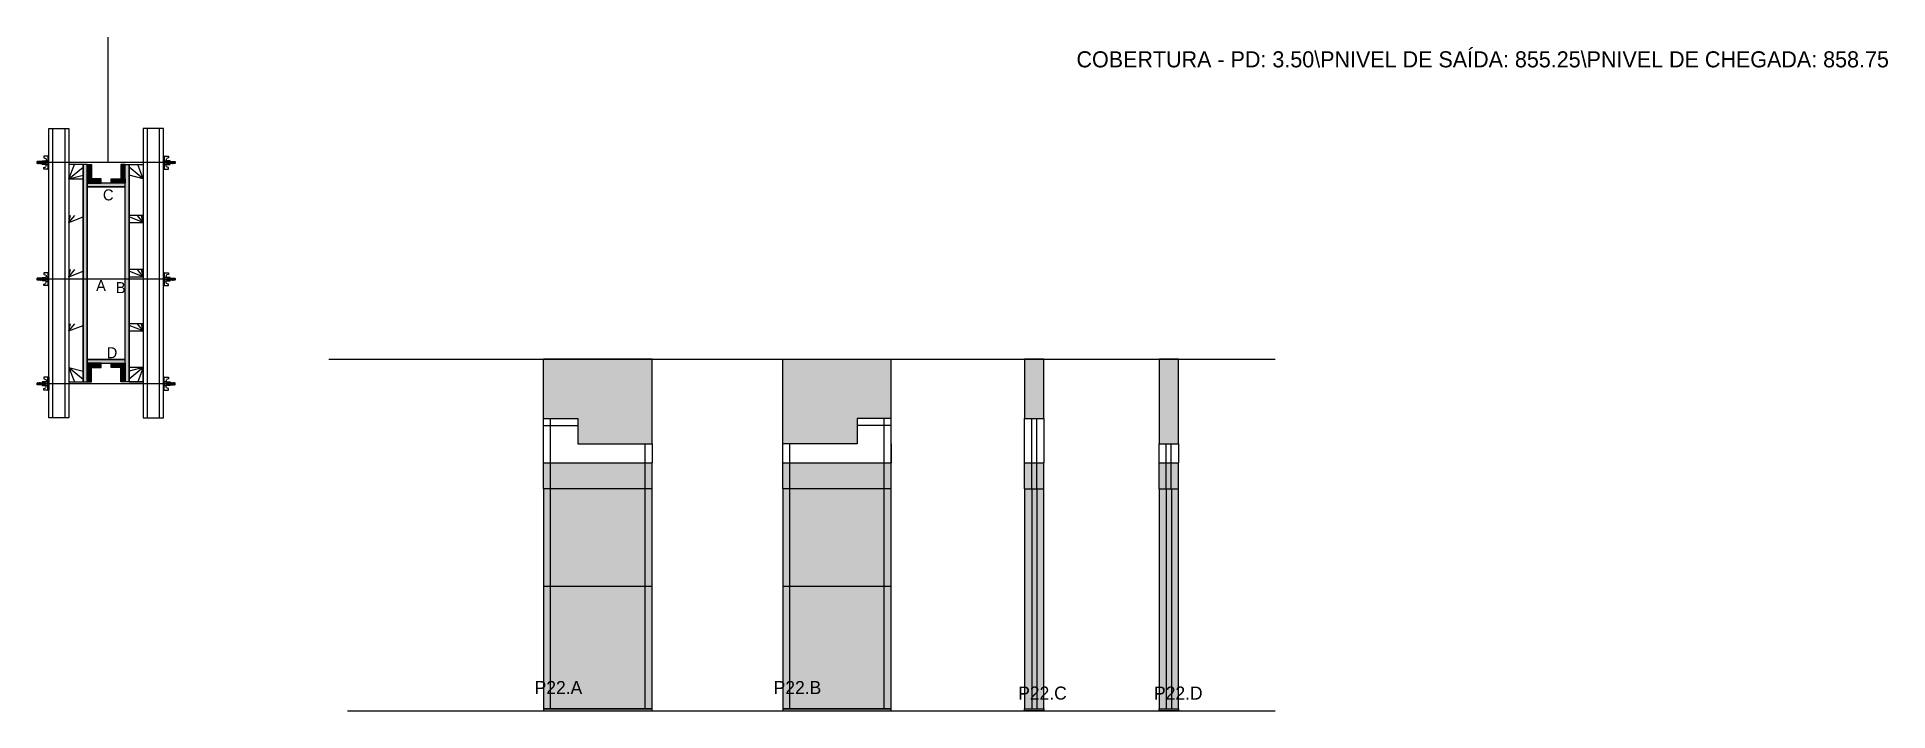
# Model space of a CAD drawing. Header units: metres. Extents: x 7729 to 9571, y 11245 to 11916.
import ezdxf

# ---------------------------------------------------------------- set-up
doc = ezdxf.new("R2010")
doc.units = ezdxf.units.M
for name, color, linetype in [('CHAPA', 7, 'Continuous'), ('COTA', 7, 'Continuous'), ('Hachura', 7, 'Continuous'), ('Madeira', 7, 'Continuous'), ('NOMENCLATURA', 7, 'Continuous'), ('Nível', 7, 'Continuous'), ('Painéis', 7, 'Continuous'), ('Perfil Metálico', 7, 'Continuous'), ('SARR_2.2x7', 7, 'Continuous'), ('SARRAFO', 7, 'Continuous'), ('Texto Seção', 7, 'Continuous'), ('TEXTO_GERAL', 7, 'Continuous')]:
    doc.layers.add(name, color=color, linetype=linetype)

msp = doc.modelspace()

# ---------------------------------------------------------------- hatches: boundary and pattern name
at = {"layer": 'COTA'}
h = msp.add_hatch(color=7, dxfattribs=at)
h.dxf.hatch_style = 1
h.paths.add_polyline_path([(8267.4, 11536.3), (8267.4, 11511.3), (8267.4, 11511.3), (8341.4, 11511.3), (8341.4, 11511.3), (8341.4, 11595.3), (8341.4, 11595.3), (8233.4, 11595.3), (8233.4, 11595.3), (8233.4, 11536.3), (8233.4, 11536.3), (8267.4, 11536.3)])
h = msp.add_hatch(color=7, dxfattribs=at)
h.dxf.hatch_style = 1
h.paths.add_polyline_path([(8545.4, 11536.3), (8545.4, 11511.3), (8545.4, 11511.3), (8471.4, 11511.3), (8471.4, 11511.3), (8471.4, 11595.3), (8471.4, 11595.3), (8579.4, 11595.3), (8579.4, 11595.3), (8579.4, 11536.3), (8579.4, 11536.3), (8545.4, 11536.3)])
h = msp.add_hatch(color=7, dxfattribs=at)
h.dxf.hatch_style = 1
h.paths.add_polyline_path([(8731.2, 11536.3), (8731.2, 11595.3), (8731.2, 11595.3), (8712.2, 11595.3), (8712.2, 11595.3), (8712.2, 11536.3), (8712.2, 11536.3), (8731.2, 11536.3)])
h = msp.add_hatch(color=7, dxfattribs=at)
h.dxf.hatch_style = 1
h.paths.add_polyline_path([(8865.2, 11511.3), (8865.2, 11595.3), (8865.2, 11595.3), (8846.2, 11595.3), (8846.2, 11595.3), (8846.2, 11511.3), (8846.2, 11511.3), (8865.2, 11511.3), (8865.2, 11511.3)])
at = {"layer": 'Hachura'}
h = msp.add_hatch(color=7, dxfattribs=at)
h.dxf.hatch_style = 1
h.paths.add_polyline_path([(7779, 11789), (7775, 11789), (7775, 11789), (7775, 11573), (7775, 11573), (7779, 11573), (7779, 11573), (7779, 11789)])
h = msp.add_hatch(color=7, dxfattribs=at)
h.dxf.hatch_style = 1
h.paths.add_polyline_path([(7779, 11789), (7775, 11789), (7775, 11789), (7775, 11573), (7775, 11573), (7779, 11573), (7779, 11573), (7779, 11789)])
h = msp.add_hatch(color=7, dxfattribs=at)
h.dxf.hatch_style = 1
h.paths.add_polyline_path([(7779, 11775), (7783.4, 11775), (7783.4, 11775), (7783.4, 11789), (7783.4, 11789), (7779, 11789), (7779, 11789), (7779, 11775)])
h = msp.add_hatch(color=7, dxfattribs=at)
h.dxf.hatch_style = 1
h.paths.add_polyline_path([(7779, 11770.6), (7779, 11775), (7779, 11775), (7793, 11775), (7793, 11775), (7793, 11770.6), (7793, 11770.6), (7779, 11770.6)])
h = msp.add_hatch(color=7, dxfattribs=at)
h.dxf.hatch_style = 1
h.paths.add_polyline_path([(7817, 11770.6), (7817, 11775), (7817, 11775), (7803, 11775), (7803, 11775), (7803, 11770.6), (7803, 11770.6), (7817, 11770.6)])
h = msp.add_hatch(color=7, dxfattribs=at)
h.dxf.hatch_style = 1
h.paths.add_polyline_path([(7817, 11775), (7812.6, 11775), (7812.6, 11775), (7812.6, 11789), (7812.6, 11789), (7817, 11789), (7817, 11789), (7817, 11775)])
h = msp.add_hatch(color=7, dxfattribs=at)
h.dxf.hatch_style = 1
h.paths.add_polyline_path([(7817, 11789), (7821, 11789), (7821, 11789), (7821, 11573), (7821, 11573), (7817, 11573), (7817, 11573), (7817, 11789)])
h = msp.add_hatch(color=7, dxfattribs=at)
h.dxf.hatch_style = 1
h.paths.add_polyline_path([(7817, 11789), (7821, 11789), (7821, 11789), (7821, 11573), (7821, 11573), (7817, 11573), (7817, 11573), (7817, 11789)])
h = msp.add_hatch(color=7, dxfattribs=at)
h.dxf.hatch_style = 1
h.paths.add_polyline_path([(7817, 11767), (7817, 11770.6), (7817, 11770.6), (7779, 11770.6), (7779, 11770.6), (7779, 11767), (7779, 11767), (7817, 11767)])
h = msp.add_hatch(color=7, dxfattribs=at)
h.dxf.hatch_style = 1
h.paths.add_polyline_path([(7817, 11767), (7817, 11770.6), (7817, 11770.6), (7779, 11770.6), (7779, 11770.6), (7779, 11767), (7779, 11767), (7817, 11767)])
h = msp.add_hatch(color=7, dxfattribs=at)
h.dxf.hatch_style = 1
h.paths.add_polyline_path([(7817, 11591.4), (7817, 11595), (7817, 11595), (7779, 11595), (7779, 11595), (7779, 11591.4), (7779, 11591.4), (7817, 11591.4)])
h = msp.add_hatch(color=7, dxfattribs=at)
h.dxf.hatch_style = 1
h.paths.add_polyline_path([(7817, 11591.4), (7817, 11595), (7817, 11595), (7779, 11595), (7779, 11595), (7779, 11591.4), (7779, 11591.4), (7817, 11591.4)])
h = msp.add_hatch(color=7, dxfattribs=at)
h.dxf.hatch_style = 1
h.paths.add_polyline_path([(7779, 11587), (7779, 11591.4), (7779, 11591.4), (7793, 11591.4), (7793, 11591.4), (7793, 11587), (7793, 11587), (7779, 11587)])
h = msp.add_hatch(color=7, dxfattribs=at)
h.dxf.hatch_style = 1
h.paths.add_polyline_path([(7817, 11587), (7817, 11591.4), (7817, 11591.4), (7803, 11591.4), (7803, 11591.4), (7803, 11587), (7803, 11587), (7817, 11587)])
h = msp.add_hatch(color=7, dxfattribs=at)
h.dxf.hatch_style = 1
h.paths.add_polyline_path([(7779, 11587), (7783.4, 11587), (7783.4, 11587), (7783.4, 11573), (7783.4, 11573), (7779, 11573), (7779, 11573), (7779, 11587)])
h = msp.add_hatch(color=7, dxfattribs=at)
h.dxf.hatch_style = 1
h.paths.add_polyline_path([(7817, 11587), (7812.6, 11587), (7812.6, 11587), (7812.6, 11573), (7812.6, 11573), (7817, 11573), (7817, 11573), (7817, 11587)])
h = msp.add_hatch(color=7, dxfattribs=at)
h.dxf.hatch_style = 1
h.paths.add_polyline_path([(8341.4, 11492.3), (8233.4, 11492.3), (8233.4, 11492.3), (8233.4, 11245.3), (8233.4, 11245.3), (8341.4, 11245.3), (8341.4, 11245.3), (8341.4, 11492.3)])
h = msp.add_hatch(color=7, dxfattribs=at)
h.dxf.hatch_style = 1
h.paths.add_polyline_path([(8579.4, 11492.3), (8471.4, 11492.3), (8471.4, 11492.3), (8471.4, 11245.3), (8471.4, 11245.3), (8579.4, 11245.3), (8579.4, 11245.3), (8579.4, 11492.3)])
h = msp.add_hatch(color=7, dxfattribs=at)
h.dxf.hatch_style = 1
h.paths.add_polyline_path([(8731.2, 11492.3), (8712.2, 11492.3), (8712.2, 11492.3), (8712.2, 11245.3), (8712.2, 11245.3), (8731.2, 11245.3), (8731.2, 11245.3), (8731.2, 11492.3)])
h = msp.add_hatch(color=7, dxfattribs=at)
h.dxf.hatch_style = 1
h.paths.add_polyline_path([(8865.2, 11492.3), (8846.2, 11492.3), (8846.2, 11492.3), (8846.2, 11245.3), (8846.2, 11245.3), (8865.2, 11245.3), (8865.2, 11245.3), (8865.2, 11492.3)])

# ---------------------------------------------------------------- linework, layer by layer
at = {"layer": 'CHAPA', "color": 7, "lineweight": 25}
for points in [[(7779, 11789), (7775, 11789), (7775, 11573), (7779, 11573)], [(7779, 11789), (7775, 11789), (7775, 11573), (7779, 11573)], [(7817, 11789), (7821, 11789), (7821, 11573), (7817, 11573)], [(7817, 11789), (7821, 11789), (7821, 11573), (7817, 11573)], [(7817, 11767), (7817, 11770.6), (7779, 11770.6), (7779, 11767)], [(7817, 11767), (7817, 11770.6), (7779, 11770.6), (7779, 11767)], [(7817, 11591.4), (7817, 11595), (7779, 11595), (7779, 11591.4)], [(7817, 11591.4), (7817, 11595), (7779, 11595), (7779, 11591.4)]]:
    msp.add_lwpolyline(points, close=True, dxfattribs=at)
at = {"layer": 'COTA', "color": 7, "lineweight": 25}
for p, q in [((8233.4, 11536.3), (8233.4, 11595.3)), ((8341.4, 11595.3), (8233.4, 11595.3)), ((8341.4, 11511.3), (8341.4, 11595.3)), ((8471.4, 11511.3), (8471.4, 11595.3)), ((8471.4, 11595.3), (8579.4, 11595.3)), ((8579.4, 11536.3), (8579.4, 11595.3))]:
    msp.add_line(p, q, dxfattribs=at)
for points in [[(8731.2, 11536.3), (8731.2, 11595.3), (8712.2, 11595.3), (8712.2, 11536.3)], [(8865.2, 11511.3), (8865.2, 11595.3), (8846.2, 11595.3), (8846.2, 11511.3)]]:
    msp.add_lwpolyline(points, dxfattribs=at)
at = {"layer": 'Defpoints', "color": 7, "lineweight": 25}
msp.add_line((7799.9, 11791), (7799.9, 11916), dxfattribs=at)
at = {"layer": 'Hachura', "color": 7, "lineweight": 25}
for p, q in [((7729.5, 11792), (7729.2, 11791.7)), ((7729.2, 11791.7), (7729.2, 11790.4)), ((7729.9, 11792), (7729.5, 11792)), ((7729.5, 11792), (7729.5, 11792)), ((7729.5, 11790.1), (7729.5, 11792)), ((7730.2, 11790.1), (7729.5, 11791.4)), ((7730.1, 11790), (7729.5, 11791.1)), ((7729.5, 11790.6), (7729.9, 11789.9)), ((7729.9, 11792.1), (7731, 11789.9)), ((7729.9, 11792), (7730.8, 11790.1)), ((7729.9, 11792), (7730.8, 11790.1)), ((7731.3, 11790), (7730.2, 11792.1)), ((7731, 11792), (7730.4, 11792)), ((7731.3, 11790.1), (7730.4, 11792)), ((7731, 11792), (7732, 11790.1)), ((7731.1, 11792.1), (7732.2, 11789.9)), ((7732.4, 11790), (7731.4, 11792.1)), ((7732.2, 11792), (7731.5, 11792)), ((7732.5, 11790.1), (7731.5, 11792)), ((7731.7, 11792), (7731.5, 11792)), ((7732.2, 11792), (7733.1, 11790.1)), ((7732.3, 11792.1), (7733.4, 11789.9)), ((7733.6, 11790), (7732.5, 11792.1)), ((7733.3, 11792), (7732.7, 11792)), ((7733.7, 11790.1), (7732.7, 11792)), ((7733.3, 11792), (7734.3, 11790.1)), ((7734.3, 11790.9), (7733.7, 11792.1)), ((7734.3, 11791.1), (7733.9, 11792)), ((7734.3, 11792), (7733.9, 11792)), ((7865.8, 11791), (7734, 11791)), ((7734.3, 11789.3), (7734.3, 11792.7)), ((7734.3, 11792.7), (7737.5, 11792.7)), ((7734.3, 11791.6), (7737.5, 11791.6)), ((7734.4, 11789.3), (7734.4, 11792.7)), ((7741, 11797.4), (7735.9, 11797.4)), ((7735.9, 11797.4), (7735.9, 11795.8)), ((7735.9, 11795.8), (7738.1, 11795.2)), ((7737.5, 11792.9), (7737.5, 11789.1)), ((7740.1, 11792.9), (7737.5, 11792.9)), ((7740.1, 11791.3), (7738.1, 11791.3)), ((7738.1, 11790.8), (7740.1, 11790.8)), ((7738.3, 11794.9), (7738.3, 11792.9)), ((7740.1, 11797.4), (7740.1, 11784.6)), ((7740.1, 11797.4), (7740.1, 11792.3)), ((7740.1, 11797.3), (7741, 11797.3)), ((7740.1, 11797.1), (7741, 11797.1)), ((7740.1, 11796.8), (7741, 11796.8)), ((7740.1, 11796.3), (7741, 11796.3)), ((7740.1, 11795.5), (7741, 11795.5)), ((7740.1, 11794), (7741, 11794)), ((7740.1, 11791), (7740.1, 11792.9)), ((7740.1, 11792.3), (7740.1, 11791.6)), ((7740.1, 11791), (7741, 11791)), ((7740.4, 11792), (7740.2, 11792)), ((7740.9, 11792), (7740.4, 11792)), ((7741, 11784.6), (7741, 11797.4)), ((7741, 11785.5), (7741, 11793.3)), ((7855, 11784.6), (7855, 11797.4)), ((7855, 11797.4), (7860.1, 11797.4)), ((7855.9, 11797.3), (7855, 11797.3)), ((7855.9, 11797.1), (7855, 11797.1)), ((7855.9, 11796.8), (7855, 11796.8)), ((7855.9, 11796.3), (7855, 11796.3)), ((7855.9, 11795.5), (7855, 11795.5)), ((7855.9, 11794), (7855, 11794)), ((7855, 11785.5), (7855, 11793.3)), ((7855.9, 11791), (7855, 11791)), ((7855.2, 11792), (7855.6, 11792)), ((7855.6, 11792), (7855.8, 11792)), ((7855.9, 11797.4), (7855.9, 11784.6)), ((7855.9, 11797.4), (7855.9, 11792.3)), ((7855.9, 11791), (7855.9, 11792.9)), ((7855.9, 11792.9), (7858.5, 11792.9)), ((7855.9, 11792.3), (7855.9, 11791.6)), ((7855.9, 11791.3), (7857.9, 11791.3)), ((7857.9, 11790.8), (7855.9, 11790.8)), ((7857.7, 11794.9), (7857.7, 11792.9)), ((7860.2, 11795.8), (7858, 11795.2)), ((7858.5, 11792.9), (7858.5, 11789.1)), ((7861.7, 11792.7), (7858.5, 11792.7)), ((7861.7, 11791.6), (7858.5, 11791.6)), ((7860.2, 11797.4), (7860.2, 11795.8)), ((7861.7, 11789.3), (7861.7, 11792.7)), ((7861.7, 11789.3), (7861.7, 11792.7)), ((7861.7, 11790.9), (7862.4, 11792.1)), ((7862.7, 11792), (7861.7, 11790.1)), ((7861.7, 11791.1), (7862.2, 11792)), ((7861.7, 11792), (7862.2, 11792)), ((7862.4, 11790), (7863.5, 11792.1)), ((7862.4, 11790.1), (7863.3, 11792)), ((7863.8, 11792.1), (7862.7, 11789.9)), ((7862.7, 11792), (7863.3, 11792)), ((7863.8, 11792), (7862.9, 11790.1)), ((7863.5, 11790.1), (7864.5, 11792)), ((7863.6, 11790), (7864.7, 11792.1)), ((7864.9, 11792.1), (7863.8, 11789.9)), ((7863.8, 11792), (7864.5, 11792)), ((7865, 11792), (7864, 11790.1)), ((7864.3, 11792), (7864.5, 11792)), ((7864.7, 11790.1), (7865.7, 11792)), ((7864.8, 11790), (7865.8, 11792.1)), ((7866.1, 11792.1), (7865, 11789.9)), ((7865, 11792), (7865.7, 11792)), ((7866.2, 11792), (7865.2, 11790.1)), ((7866.2, 11792), (7865.2, 11790.1)), ((7865.8, 11790.1), (7866.5, 11791.4)), ((7865.9, 11790), (7866.5, 11791.1)), ((7866.2, 11792), (7866.5, 11792)), ((7866.5, 11790.6), (7866.2, 11789.9)), ((7866.5, 11792), (7866.5, 11792)), ((7866.5, 11792), (7866.8, 11791.7)), ((7866.5, 11790.1), (7866.5, 11792)), ((7866.8, 11791.7), (7866.8, 11790.4)), ((7729.5, 11790.1), (7729.2, 11790.4)), ((7729.5, 11790.4), (7729.7, 11790.1)), ((7729.7, 11790.1), (7729.5, 11790.1)), ((7730.2, 11790.1), (7730.8, 11790.1)), ((7732, 11790.1), (7731.3, 11790.1)), ((7732.7, 11790.1), (7732.5, 11790.1)), ((7732.7, 11790.1), (7733.1, 11790.1)), ((7733.7, 11790.1), (7734.3, 11790.1)), ((7734.3, 11790.1), (7737.5, 11790.1)), ((7737.5, 11789.3), (7734.3, 11789.3)), ((7735.9, 11786.2), (7738.1, 11786.8)), ((7735.9, 11784.6), (7735.9, 11786.2)), ((7740.1, 11784.6), (7735.9, 11784.6)), ((7737.5, 11789.1), (7737.5, 11789.3)), ((7737.5, 11789.1), (7737.5, 11789.3)), ((7737.5, 11789.1), (7740.1, 11789.1)), ((7738.3, 11787.1), (7738.3, 11789.1)), ((7740.1, 11788), (7741, 11788)), ((7740.1, 11786.5), (7741, 11786.5)), ((7740.1, 11785.7), (7741, 11785.7)), ((7740.1, 11785.2), (7741, 11785.2)), ((7740.1, 11784.9), (7741, 11784.9)), ((7740.1, 11784.7), (7741, 11784.7)), ((7740.1, 11784.6), (7741, 11784.6)), ((7740.2, 11790), (7740.7, 11790)), ((7855.9, 11788), (7855, 11788)), ((7855.9, 11786.5), (7855, 11786.5)), ((7855.9, 11785.7), (7855, 11785.7)), ((7855.9, 11785.2), (7855, 11785.2)), ((7855.9, 11784.9), (7855, 11784.9)), ((7855.9, 11784.7), (7855, 11784.7)), ((7855.9, 11784.6), (7855, 11784.6)), ((7855.8, 11790), (7855.4, 11790)), ((7858.5, 11789.1), (7855.9, 11789.1)), ((7855.9, 11784.6), (7860.2, 11784.6)), ((7857.7, 11787.1), (7857.7, 11789.1)), ((7860.2, 11786.2), (7858, 11786.8)), ((7861.7, 11790.1), (7858.5, 11790.1)), ((7858.5, 11789.3), (7861.7, 11789.3)), ((7858.5, 11789.1), (7858.5, 11789.3)), ((7858.5, 11789.1), (7858.5, 11789.3)), ((7860.2, 11784.6), (7860.2, 11786.2)), ((7862.4, 11790.1), (7861.7, 11790.1)), ((7863.3, 11790.1), (7862.9, 11790.1)), ((7863.3, 11790.1), (7863.5, 11790.1)), ((7864, 11790.1), (7864.7, 11790.1)), ((7865.8, 11790.1), (7865.2, 11790.1)), ((7866.5, 11790.4), (7866.4, 11790.1)), ((7866.4, 11790.1), (7866.5, 11790.1)), ((7866.5, 11790.1), (7866.8, 11790.4)), ((7741, 11681.4), (7735.9, 11681.4)), ((7735.9, 11681.4), (7735.9, 11679.8)), ((7740.1, 11681.4), (7740.1, 11668.6)), ((7740.1, 11681.4), (7740.1, 11676.3)), ((7740.1, 11681.3), (7741, 11681.3)), ((7740.1, 11681.1), (7741, 11681.1)), ((7740.1, 11680.8), (7741, 11680.8)), ((7740.1, 11680.3), (7741, 11680.3)), ((7741, 11668.6), (7741, 11681.4)), ((7855, 11668.6), (7855, 11681.4)), ((7855, 11681.4), (7860.1, 11681.4)), ((7855.9, 11681.3), (7855, 11681.3)), ((7855.9, 11681.1), (7855, 11681.1)), ((7855.9, 11680.8), (7855, 11680.8)), ((7855.9, 11680.3), (7855, 11680.3)), ((7855.9, 11681.4), (7855.9, 11668.6)), ((7855.9, 11681.4), (7855.9, 11676.3)), ((7860.2, 11681.4), (7860.2, 11679.8)), ((7729.5, 11676), (7729.2, 11675.7)), ((7729.2, 11675.7), (7729.2, 11674.4)), ((7729.5, 11674.1), (7729.2, 11674.4)), ((7729.9, 11676), (7729.5, 11676)), ((7729.5, 11676), (7729.5, 11676)), ((7729.5, 11674.1), (7729.5, 11676)), ((7730.2, 11674.1), (7729.5, 11675.4)), ((7730.1, 11674), (7729.5, 11675.1)), ((7729.5, 11674.6), (7729.9, 11673.9)), ((7729.5, 11674.4), (7729.7, 11674.1)), ((7729.7, 11674.1), (7729.5, 11674.1)), ((7729.9, 11676.1), (7731, 11673.9)), ((7729.9, 11676), (7730.8, 11674.1)), ((7729.9, 11676), (7730.8, 11674.1)), ((7731.3, 11674), (7730.2, 11676.1)), ((7730.2, 11674.1), (7730.8, 11674.1)), ((7731, 11676), (7730.4, 11676)), ((7731.3, 11674.1), (7730.4, 11676)), ((7731, 11676), (7732, 11674.1)), ((7731.1, 11676.1), (7732.2, 11673.9)), ((7732, 11674.1), (7731.3, 11674.1)), ((7732.4, 11674), (7731.4, 11676.1)), ((7732.2, 11676), (7731.5, 11676)), ((7732.5, 11674.1), (7731.5, 11676)), ((7731.7, 11676), (7731.5, 11676)), ((7732.2, 11676), (7733.1, 11674.1)), ((7732.3, 11676.1), (7733.4, 11673.9)), ((7733.6, 11674), (7732.5, 11676.1)), ((7732.7, 11674.1), (7732.5, 11674.1)), ((7733.3, 11676), (7732.7, 11676)), ((7733.7, 11674.1), (7732.7, 11676)), ((7732.7, 11674.1), (7733.1, 11674.1)), ((7733.3, 11676), (7734.3, 11674.1)), ((7734.3, 11674.9), (7733.7, 11676.1)), ((7733.7, 11674.1), (7734.3, 11674.1)), ((7734.3, 11675.1), (7733.9, 11676)), ((7734.3, 11676), (7733.9, 11676)), ((7865.8, 11675), (7734, 11675)), ((7734.3, 11673.3), (7734.3, 11676.7)), ((7734.3, 11676.7), (7737.5, 11676.7)), ((7734.3, 11675.6), (7737.5, 11675.6)), ((7734.3, 11674.1), (7737.5, 11674.1)), ((7737.5, 11673.3), (7734.3, 11673.3)), ((7734.4, 11673.3), (7734.4, 11676.7)), ((7735.9, 11679.8), (7738.1, 11679.2)), ((7735.9, 11670.2), (7738.1, 11670.8)), ((7735.9, 11668.6), (7735.9, 11670.2)), ((7740.1, 11668.6), (7735.9, 11668.6)), ((7737.5, 11676.9), (7737.5, 11673.1)), ((7740.1, 11676.9), (7737.5, 11676.9)), ((7737.5, 11673.1), (7737.5, 11673.3)), ((7737.5, 11673.1), (7737.5, 11673.3)), ((7737.5, 11673.1), (7740.1, 11673.1)), ((7740.1, 11675.3), (7738.1, 11675.3)), ((7738.1, 11674.8), (7740.1, 11674.8)), ((7738.3, 11678.9), (7738.3, 11676.9)), ((7738.3, 11671.1), (7738.3, 11673.1)), ((7740.1, 11679.5), (7741, 11679.5)), ((7740.1, 11678), (7741, 11678)), ((7740.1, 11675), (7740.1, 11676.9)), ((7740.1, 11676.3), (7740.1, 11675.6)), ((7740.1, 11675), (7741, 11675)), ((7740.1, 11672), (7741, 11672)), ((7740.1, 11670.5), (7741, 11670.5)), ((7740.1, 11669.7), (7741, 11669.7)), ((7740.1, 11669.2), (7741, 11669.2)), ((7740.1, 11668.9), (7741, 11668.9)), ((7740.1, 11668.7), (7741, 11668.7)), ((7740.1, 11668.6), (7741, 11668.6)), ((7740.4, 11676), (7740.2, 11676)), ((7740.2, 11674), (7740.7, 11674)), ((7740.9, 11676), (7740.4, 11676)), ((7741, 11669.5), (7741, 11677.3)), ((7855.9, 11679.5), (7855, 11679.5)), ((7855.9, 11678), (7855, 11678)), ((7855, 11669.5), (7855, 11677.3)), ((7855.9, 11675), (7855, 11675)), ((7855.9, 11672), (7855, 11672)), ((7855.9, 11670.5), (7855, 11670.5)), ((7855.9, 11669.7), (7855, 11669.7)), ((7855.9, 11669.2), (7855, 11669.2)), ((7855.9, 11668.9), (7855, 11668.9)), ((7855.9, 11668.7), (7855, 11668.7)), ((7855.9, 11668.6), (7855, 11668.6)), ((7855.2, 11676), (7855.6, 11676)), ((7855.8, 11674), (7855.4, 11674)), ((7855.6, 11676), (7855.8, 11676)), ((7855.9, 11675), (7855.9, 11676.9)), ((7855.9, 11676.9), (7858.5, 11676.9)), ((7855.9, 11676.3), (7855.9, 11675.6)), ((7855.9, 11675.3), (7857.9, 11675.3)), ((7857.9, 11674.8), (7855.9, 11674.8)), ((7858.5, 11673.1), (7855.9, 11673.1)), ((7855.9, 11668.6), (7860.2, 11668.6)), ((7857.7, 11678.9), (7857.7, 11676.9)), ((7857.7, 11671.1), (7857.7, 11673.1)), ((7860.2, 11679.8), (7858, 11679.2)), ((7860.2, 11670.2), (7858, 11670.8)), ((7858.5, 11676.9), (7858.5, 11673.1)), ((7861.7, 11676.7), (7858.5, 11676.7)), ((7861.7, 11675.6), (7858.5, 11675.6)), ((7861.7, 11674.1), (7858.5, 11674.1)), ((7858.5, 11673.3), (7861.7, 11673.3)), ((7858.5, 11673.1), (7858.5, 11673.3)), ((7858.5, 11673.1), (7858.5, 11673.3)), ((7860.2, 11668.6), (7860.2, 11670.2)), ((7861.7, 11673.3), (7861.7, 11676.7)), ((7861.7, 11673.3), (7861.7, 11676.7)), ((7861.7, 11674.9), (7862.4, 11676.1)), ((7862.7, 11676), (7861.7, 11674.1)), ((7861.7, 11675.1), (7862.2, 11676)), ((7861.7, 11676), (7862.2, 11676)), ((7862.4, 11674.1), (7861.7, 11674.1)), ((7862.4, 11674), (7863.5, 11676.1)), ((7862.4, 11674.1), (7863.3, 11676)), ((7863.8, 11676.1), (7862.7, 11673.9)), ((7862.7, 11676), (7863.3, 11676)), ((7863.8, 11676), (7862.9, 11674.1)), ((7863.3, 11674.1), (7862.9, 11674.1)), ((7863.3, 11674.1), (7863.5, 11674.1)), ((7863.5, 11674.1), (7864.5, 11676)), ((7863.6, 11674), (7864.7, 11676.1)), ((7864.9, 11676.1), (7863.8, 11673.9)), ((7863.8, 11676), (7864.5, 11676)), ((7865, 11676), (7864, 11674.1)), ((7864, 11674.1), (7864.7, 11674.1)), ((7864.3, 11676), (7864.5, 11676)), ((7864.7, 11674.1), (7865.7, 11676)), ((7864.8, 11674), (7865.8, 11676.1)), ((7866.1, 11676.1), (7865, 11673.9)), ((7865, 11676), (7865.7, 11676)), ((7866.2, 11676), (7865.2, 11674.1)), ((7866.2, 11676), (7865.2, 11674.1)), ((7865.8, 11674.1), (7865.2, 11674.1)), ((7865.8, 11674.1), (7866.5, 11675.4)), ((7865.9, 11674), (7866.5, 11675.1)), ((7866.2, 11676), (7866.5, 11676)), ((7866.5, 11674.6), (7866.2, 11673.9)), ((7866.5, 11674.4), (7866.4, 11674.1)), ((7866.4, 11674.1), (7866.5, 11674.1)), ((7866.5, 11676), (7866.5, 11676)), ((7866.5, 11676), (7866.8, 11675.7)), ((7866.5, 11674.1), (7866.5, 11676)), ((7866.5, 11674.1), (7866.8, 11674.4)), ((7866.8, 11675.7), (7866.8, 11674.4)), ((7729.5, 11571.9), (7729.2, 11571.6)), ((7729.2, 11570.3), (7729.2, 11571.6)), ((7729.5, 11570), (7729.2, 11570.3)), ((7729.5, 11571.4), (7729.9, 11572.1)), ((7730.1, 11572), (7729.5, 11570.9)), ((7729.5, 11571.6), (7729.7, 11571.9)), ((7729.7, 11571.9), (7729.5, 11571.9)), ((7730.2, 11571.9), (7729.5, 11570.6)), ((7729.5, 11571.9), (7729.5, 11570)), ((7729.9, 11570), (7729.5, 11570)), ((7729.5, 11570), (7729.5, 11570)), ((7729.9, 11569.9), (7731, 11572.1)), ((7729.9, 11570), (7730.8, 11571.9)), ((7729.9, 11570), (7730.8, 11571.9)), ((7731.3, 11572), (7730.2, 11569.9)), ((7730.2, 11571.9), (7730.8, 11571.9)), ((7731.3, 11571.9), (7730.4, 11570)), ((7731, 11570), (7730.4, 11570)), ((7731, 11570), (7732, 11571.9)), ((7731.1, 11569.9), (7732.2, 11572.1)), ((7732, 11571.9), (7731.3, 11571.9)), ((7732.4, 11572), (7731.4, 11569.9)), ((7732.5, 11571.9), (7731.5, 11570)), ((7732.2, 11570), (7731.5, 11570)), ((7731.7, 11570), (7731.5, 11570)), ((7732.2, 11570), (7733.1, 11571.9)), ((7732.3, 11569.9), (7733.4, 11572.1)), ((7733.6, 11572), (7732.5, 11569.9)), ((7732.7, 11571.9), (7732.5, 11571.9)), ((7732.7, 11571.9), (7733.1, 11571.9)), ((7733.7, 11571.9), (7732.7, 11570)), ((7733.3, 11570), (7732.7, 11570)), ((7733.3, 11570), (7734.3, 11571.9)), ((7733.7, 11571.9), (7734.3, 11571.9)), ((7734.3, 11571.1), (7733.7, 11569.9)), ((7734.3, 11570.9), (7733.9, 11570)), ((7734.3, 11570), (7733.9, 11570)), ((7865.8, 11571), (7734, 11571)), ((7734.3, 11572.7), (7734.3, 11569.3)), ((7737.5, 11572.7), (7734.3, 11572.7)), ((7734.3, 11571.9), (7737.5, 11571.9)), ((7734.3, 11570.4), (7737.5, 11570.4)), ((7734.4, 11572.7), (7734.4, 11569.3)), ((7740.1, 11577.4), (7735.9, 11577.4)), ((7735.9, 11577.4), (7735.9, 11575.8)), ((7735.9, 11575.8), (7738.1, 11575.2)), ((7737.5, 11569.1), (7737.5, 11572.9)), ((7737.5, 11572.9), (7740.1, 11572.9)), ((7737.5, 11572.9), (7737.5, 11572.7)), ((7737.5, 11572.9), (7737.5, 11572.7)), ((7738.1, 11571.2), (7740.1, 11571.2)), ((7740.1, 11570.7), (7738.1, 11570.7)), ((7738.3, 11574.9), (7738.3, 11572.9)), ((7740.1, 11564.5), (7740.1, 11577.4)), ((7740.1, 11577.4), (7741, 11577.4)), ((7740.1, 11577.3), (7741, 11577.3)), ((7740.1, 11577.1), (7741, 11577.1)), ((7740.1, 11576.8), (7741, 11576.8)), ((7740.1, 11576.3), (7741, 11576.3)), ((7740.1, 11575.5), (7741, 11575.5)), ((7740.1, 11574), (7741, 11574)), ((7740.1, 11571), (7740.1, 11569.1)), ((7740.1, 11571), (7741, 11571)), ((7740.1, 11569.7), (7740.1, 11570.4)), ((7740.1, 11564.5), (7740.1, 11569.7)), ((7740.2, 11572), (7740.7, 11572)), ((7740.4, 11570), (7740.2, 11570)), ((7740.9, 11570), (7740.4, 11570)), ((7741, 11577.4), (7741, 11564.6)), ((7741, 11576.5), (7741, 11568.7)), ((7855, 11577.4), (7855, 11564.6)), ((7855.9, 11577.4), (7855, 11577.4)), ((7855.9, 11577.3), (7855, 11577.3)), ((7855.9, 11577.1), (7855, 11577.1)), ((7855.9, 11576.8), (7855, 11576.8)), ((7855, 11576.5), (7855, 11568.7)), ((7855.9, 11576.3), (7855, 11576.3)), ((7855.9, 11575.5), (7855, 11575.5)), ((7855.9, 11574), (7855, 11574)), ((7855.9, 11571), (7855, 11571)), ((7855.2, 11570), (7855.6, 11570)), ((7855.8, 11572), (7855.4, 11572)), ((7855.6, 11570), (7855.8, 11570)), ((7855.9, 11564.5), (7855.9, 11577.4)), ((7855.9, 11577.4), (7860.2, 11577.4)), ((7858.5, 11572.9), (7855.9, 11572.9)), ((7857.9, 11571.2), (7855.9, 11571.2)), ((7855.9, 11571), (7855.9, 11569.1)), ((7855.9, 11570.7), (7857.9, 11570.7)), ((7855.9, 11569.7), (7855.9, 11570.4)), ((7855.9, 11564.5), (7855.9, 11569.7)), ((7857.7, 11574.9), (7857.7, 11572.9)), ((7860.2, 11575.8), (7858, 11575.2)), ((7858.5, 11569.1), (7858.5, 11572.9)), ((7858.5, 11572.9), (7858.5, 11572.7)), ((7858.5, 11572.9), (7858.5, 11572.7)), ((7858.5, 11572.7), (7861.7, 11572.7)), ((7861.7, 11571.9), (7858.5, 11571.9)), ((7861.7, 11570.4), (7858.5, 11570.4)), ((7860.2, 11577.4), (7860.2, 11575.8)), ((7861.7, 11572.7), (7861.7, 11569.3)), ((7861.7, 11572.7), (7861.7, 11569.3)), ((7862.4, 11571.9), (7861.7, 11571.9)), ((7862.7, 11570), (7861.7, 11571.9)), ((7861.7, 11571.1), (7862.4, 11569.9)), ((7861.7, 11570.9), (7862.2, 11570)), ((7861.7, 11570), (7862.2, 11570)), ((7862.4, 11572), (7863.5, 11569.9)), ((7862.4, 11571.9), (7863.3, 11570)), ((7863.8, 11569.9), (7862.7, 11572.1)), ((7862.7, 11570), (7863.3, 11570)), ((7863.3, 11571.9), (7862.9, 11571.9)), ((7863.8, 11570), (7862.9, 11571.9)), ((7863.3, 11571.9), (7863.5, 11571.9)), ((7863.5, 11571.9), (7864.5, 11570)), ((7863.6, 11572), (7864.7, 11569.9)), ((7864.9, 11569.9), (7863.8, 11572.1)), ((7863.8, 11570), (7864.5, 11570)), ((7864, 11571.9), (7864.7, 11571.9)), ((7865, 11570), (7864, 11571.9)), ((7864.3, 11570), (7864.5, 11570)), ((7864.7, 11571.9), (7865.7, 11570)), ((7864.8, 11572), (7865.8, 11569.9)), ((7866.1, 11569.9), (7865, 11572.1)), ((7865, 11570), (7865.7, 11570)), ((7866.2, 11570), (7865.2, 11571.9)), ((7865.8, 11571.9), (7865.2, 11571.9)), ((7866.2, 11570), (7865.2, 11571.9)), ((7865.8, 11571.9), (7866.5, 11570.6)), ((7865.9, 11572), (7866.5, 11570.9)), ((7866.5, 11571.4), (7866.2, 11572.1)), ((7866.2, 11570), (7866.5, 11570)), ((7866.5, 11571.6), (7866.4, 11571.9)), ((7866.4, 11571.9), (7866.5, 11571.9)), ((7866.5, 11571.9), (7866.8, 11571.6)), ((7866.5, 11571.9), (7866.5, 11570)), ((7866.5, 11570), (7866.8, 11570.3)), ((7866.5, 11570), (7866.5, 11570)), ((7866.8, 11570.3), (7866.8, 11571.6)), ((7734.3, 11569.3), (7737.5, 11569.3)), ((7735.9, 11566.2), (7738.1, 11566.8)), ((7735.9, 11564.5), (7735.9, 11566.2)), ((7741, 11564.6), (7735.9, 11564.6)), ((7740.1, 11569.1), (7737.5, 11569.1)), ((7738.3, 11567.1), (7738.3, 11569.1)), ((7740.1, 11568), (7741, 11568)), ((7740.1, 11566.5), (7741, 11566.5)), ((7740.1, 11565.7), (7741, 11565.7)), ((7740.1, 11565.2), (7741, 11565.2)), ((7740.1, 11564.9), (7741, 11564.9)), ((7740.1, 11564.7), (7741, 11564.7)), ((7855.9, 11568), (7855, 11568)), ((7855.9, 11566.5), (7855, 11566.5)), ((7855.9, 11565.7), (7855, 11565.7)), ((7855.9, 11565.2), (7855, 11565.2)), ((7855.9, 11564.9), (7855, 11564.9)), ((7855.9, 11564.7), (7855, 11564.7)), ((7855, 11564.6), (7860.1, 11564.6)), ((7855.9, 11569.1), (7858.5, 11569.1)), ((7857.7, 11567.1), (7857.7, 11569.1)), ((7860.2, 11566.2), (7858, 11566.8)), ((7861.7, 11569.3), (7858.5, 11569.3)), ((7860.2, 11564.5), (7860.2, 11566.2))]:
    msp.add_line(p, q, dxfattribs=at)
at = {"layer": 'Madeira', "color": 7, "lineweight": 25}
for p, q in [((7761, 11775), (7766.4, 11789)), ((7761, 11775), (7775, 11786.5)), ((7761, 11775), (7775, 11778.5)), ((7835, 11775), (7821, 11786.5)), ((7835, 11775), (7821, 11778.5)), ((7835, 11775), (7829.6, 11789)), ((7761, 11731.5), (7766.8, 11738.5)), ((7761, 11731.5), (7762.7, 11738.5)), ((7761, 11731.5), (7775, 11736.9)), ((7835, 11731.5), (7821, 11736.9)), ((7835, 11731.5), (7829.3, 11738.5)), ((7835, 11731.5), (7833.3, 11738.5)), ((7761, 11677.5), (7766.8, 11684.5)), ((7761, 11677.5), (7762.7, 11684.5)), ((7761, 11677.5), (7775, 11682.9)), ((7835, 11677.5), (7821, 11682.9)), ((7835, 11677.5), (7829.3, 11684.5)), ((7835, 11677.5), (7833.3, 11684.5)), ((7761, 11623.5), (7766.8, 11630.5)), ((7761, 11623.5), (7762.7, 11630.5)), ((7761, 11623.5), (7775, 11628.9)), ((7835, 11623.5), (7821, 11628.9)), ((7835, 11623.5), (7829.3, 11630.5)), ((7835, 11623.5), (7833.3, 11630.5)), ((7761, 11587), (7775, 11575.5)), ((7761, 11587), (7775, 11583.5)), ((7761, 11587), (7766.4, 11573)), ((7835, 11587), (7821, 11575.5)), ((7835, 11587), (7821, 11583.5)), ((7835, 11587), (7829.6, 11573))]:
    msp.add_line(p, q, dxfattribs=at)
for points in [[(7761, 11775), (7775, 11775), (7775, 11789), (7761, 11789)], [(7761, 11573), (7775, 11573), (7775, 11789), (7761, 11789)], [(7835, 11573), (7821, 11573), (7821, 11789), (7835, 11789)], [(7835, 11731.5), (7835, 11738.5), (7821, 11738.5), (7821, 11731.5)], [(7835, 11677.5), (7835, 11684.5), (7821, 11684.5), (7821, 11677.5)], [(7835, 11623.5), (7835, 11630.5), (7821, 11630.5), (7821, 11623.5)], [(7835, 11587), (7821, 11587), (7821, 11573), (7835, 11573)]]:
    msp.add_lwpolyline(points, close=True, dxfattribs=at)
at = {"layer": 'Nível', "color": 7, "lineweight": 25}
for p, q in [((8019.7, 11595.3), (8961.7, 11595.3)), ((8038.3, 11245.3), (8961.7, 11245.3))]:
    msp.add_line(p, q, dxfattribs=at)
at = {"layer": 'Painéis', "color": 7, "lineweight": 25}
for p, q in [((8233.4, 11492.3), (8233.4, 11536.3)), ((8233.4, 11536.3), (8267.4, 11536.3)), ((8267.4, 11536.3), (8267.4, 11511.3)), ((8579.4, 11536.3), (8545.4, 11536.3)), ((8545.4, 11536.3), (8545.4, 11511.3)), ((8579.4, 11492.3), (8579.4, 11536.3)), ((8712.2, 11492.3), (8712.2, 11536.3)), ((8712.2, 11536.3), (8731.2, 11536.3)), ((8731.2, 11536.3), (8731.2, 11492.3)), ((8267.4, 11511.3), (8341.4, 11511.3)), ((8341.4, 11511.3), (8341.4, 11492.3)), ((8471.4, 11492.3), (8471.4, 11511.3)), ((8545.4, 11511.3), (8471.4, 11511.3)), ((8579.4, 11511.3), (8579.4, 11492.3)), ((8846.2, 11492.3), (8846.2, 11511.3)), ((8846.2, 11511.3), (8865.2, 11511.3)), ((8865.2, 11511.3), (8865.2, 11492.3)), ((8233.4, 11492.3), (8341.4, 11492.3)), ((8233.4, 11466.3), (8233.4, 11492.3)), ((8341.4, 11466.3), (8341.4, 11492.3)), ((8471.4, 11492.3), (8579.4, 11492.3)), ((8471.4, 11466.3), (8471.4, 11492.3)), ((8579.4, 11466.3), (8579.4, 11492.3)), ((8712.2, 11492.3), (8731.2, 11492.3)), ((8712.2, 11466.3), (8712.2, 11492.3)), ((8731.2, 11466.3), (8731.2, 11492.3)), ((8846.2, 11492.3), (8865.2, 11492.3)), ((8846.2, 11466.3), (8846.2, 11492.3)), ((8865.2, 11466.3), (8865.2, 11492.3)), ((8233.4, 11466.3), (8233.4, 11369.3)), ((8341.4, 11466.3), (8233.4, 11466.3)), ((8341.4, 11369.3), (8341.4, 11466.3)), ((8471.4, 11466.3), (8471.4, 11369.3)), ((8579.4, 11466.3), (8471.4, 11466.3)), ((8579.4, 11369.3), (8579.4, 11466.3)), ((8712.2, 11466.3), (8712.2, 11247.3)), ((8712.2, 11466.3), (8731.2, 11466.3)), ((8731.2, 11247.3), (8731.2, 11466.3)), ((8846.2, 11466.3), (8846.2, 11247.3)), ((8846.2, 11466.3), (8865.2, 11466.3)), ((8865.2, 11247.3), (8865.2, 11466.3)), ((8233.4, 11369.3), (8233.4, 11245.3)), ((8341.4, 11369.3), (8233.4, 11369.3)), ((8341.4, 11245.3), (8341.4, 11369.3)), ((8471.4, 11369.3), (8471.4, 11245.3)), ((8579.4, 11369.3), (8471.4, 11369.3)), ((8579.4, 11245.3), (8579.4, 11369.3)), ((8233.4, 11247.3), (8341.4, 11247.3)), ((8471.4, 11247.3), (8579.4, 11247.3)), ((8712.2, 11247.3), (8731.2, 11247.3)), ((8846.2, 11247.3), (8865.2, 11247.3))]:
    msp.add_line(p, q, dxfattribs=at)
for points in [[(7779, 11595), (7817, 11595), (7817, 11767), (7779, 11767)], [(8341.4, 11247.3), (8233.4, 11247.3), (8233.4, 11245.3), (8341.4, 11245.3)], [(8579.4, 11247.3), (8471.4, 11247.3), (8471.4, 11245.3), (8579.4, 11245.3)], [(8712.2, 11247.3), (8731.2, 11247.3), (8731.2, 11245.3), (8712.2, 11245.3)], [(8846.2, 11247.3), (8865.2, 11247.3), (8865.2, 11245.3), (8846.2, 11245.3)]]:
    msp.add_lwpolyline(points, close=True, dxfattribs=at)
at = {"layer": 'Perfil Metálico', "color": 7, "lineweight": 25}
for points in [[(7741, 11825), (7761, 11825), (7761, 11537), (7741, 11537)], [(7757, 11537), (7745, 11537), (7745, 11825), (7757, 11825)], [(7855, 11825), (7835, 11825), (7835, 11537), (7855, 11537)], [(7839, 11537), (7851, 11537), (7851, 11825), (7839, 11825)]]:
    msp.add_lwpolyline(points, close=True, dxfattribs=at)
at = {"layer": 'SARR_2.2x7', "color": 7, "lineweight": 25}
for p, q in [((8240.4, 11492.3), (8240.4, 11536.3)), ((8572.4, 11492.3), (8572.4, 11536.3)), ((8719.2, 11492.3), (8719.2, 11536.3)), ((8724.2, 11492.3), (8724.2, 11536.3)), ((8233.4, 11529.3), (8267.4, 11529.3)), ((8579.4, 11529.3), (8545.4, 11529.3)), ((8334.4, 11492.3), (8334.4, 11511.3)), ((8478.4, 11492.3), (8478.4, 11511.3)), ((8572.4, 11492.3), (8572.4, 11511.3)), ((8853.2, 11492.3), (8853.2, 11511.3)), ((8858.1, 11492.3), (8858.1, 11511.3)), ((8240.4, 11466.3), (8240.4, 11492.3)), ((8334.4, 11466.3), (8334.4, 11492.3)), ((8478.4, 11466.3), (8478.4, 11492.3)), ((8572.4, 11466.3), (8572.4, 11492.3)), ((8719.2, 11466.3), (8719.2, 11492.3)), ((8724.2, 11466.3), (8724.2, 11492.3)), ((8853.1, 11466.3), (8853.1, 11492.3)), ((8858.1, 11466.3), (8858.1, 11492.3)), ((8240.4, 11369.3), (8240.4, 11466.3)), ((8334.4, 11369.3), (8334.4, 11466.3)), ((8478.4, 11369.3), (8478.4, 11466.3)), ((8572.4, 11369.3), (8572.4, 11466.3)), ((8719.2, 11466.3), (8719.2, 11247.3)), ((8724.2, 11466.3), (8724.2, 11247.3)), ((8853.2, 11466.3), (8853.2, 11247.3)), ((8858.2, 11466.3), (8858.2, 11247.3)), ((8240.4, 11247.3), (8240.4, 11369.3)), ((8334.4, 11247.3), (8334.4, 11369.3)), ((8478.4, 11247.3), (8478.4, 11369.3)), ((8572.4, 11247.3), (8572.4, 11369.3)), ((8240.4, 11247.3), (8240.4, 11247.3)), ((8334.4, 11247.3), (8334.4, 11247.3)), ((8478.4, 11247.3), (8478.4, 11247.3)), ((8572.4, 11247.3), (8572.4, 11247.3))]:
    msp.add_line(p, q, dxfattribs=at)
at = {"layer": 'SARRAFO', "color": 7, "lineweight": 25}
for points in [[(7783.4, 11789), (7783.4, 11775), (7779, 11775), (7779, 11789)], [(7793, 11775), (7779, 11775), (7779, 11770.6), (7793, 11770.6)], [(7803, 11775), (7817, 11775), (7817, 11770.6), (7803, 11770.6)], [(7812.6, 11789), (7812.6, 11775), (7817, 11775), (7817, 11789)], [(7793, 11591.4), (7779, 11591.4), (7779, 11587), (7793, 11587)], [(7803, 11591.4), (7817, 11591.4), (7817, 11587), (7803, 11587)], [(7783.4, 11573), (7783.4, 11587), (7779, 11587), (7779, 11573)], [(7812.6, 11573), (7812.6, 11587), (7817, 11587), (7817, 11573)]]:
    msp.add_lwpolyline(points, close=True, dxfattribs=at)

# ---------------------------------------------------------------- texts
at = {"layer": 'NOMENCLATURA', "color": 7, "lineweight": 25}
msp.add_text('COBERTURA - PD: 3.50\\PNIVEL DE SAÍDA: 855.25\\PNIVEL DE CHEGADA: 858.75', height=16, dxfattribs=at).set_placement((8763.8, 11885.8))
at = {"layer": 'Texto Seção', "color": 7, "lineweight": 25}
for s, p in [('P22.A', (8224.5, 11262.1)), ('P22.B', (8462.4, 11262.1)), ('P22.C', (8705.8, 11256.6)), ('P22.D', (8841, 11256.6))]:
    msp.add_text(s, height=13, dxfattribs=at).set_placement(p)
at = {"layer": 'TEXTO_GERAL', "color": 7, "lineweight": 25}
for s, p in [('C', (7794.8, 11753.4)), ('A', (7788, 11663.1)), ('B', (7807.6, 11661.1)), ('D', (7798.5, 11596.3))]:
    msp.add_text(s, height=11, dxfattribs=at).set_placement(p)

doc.saveas('drawing.dxf')
